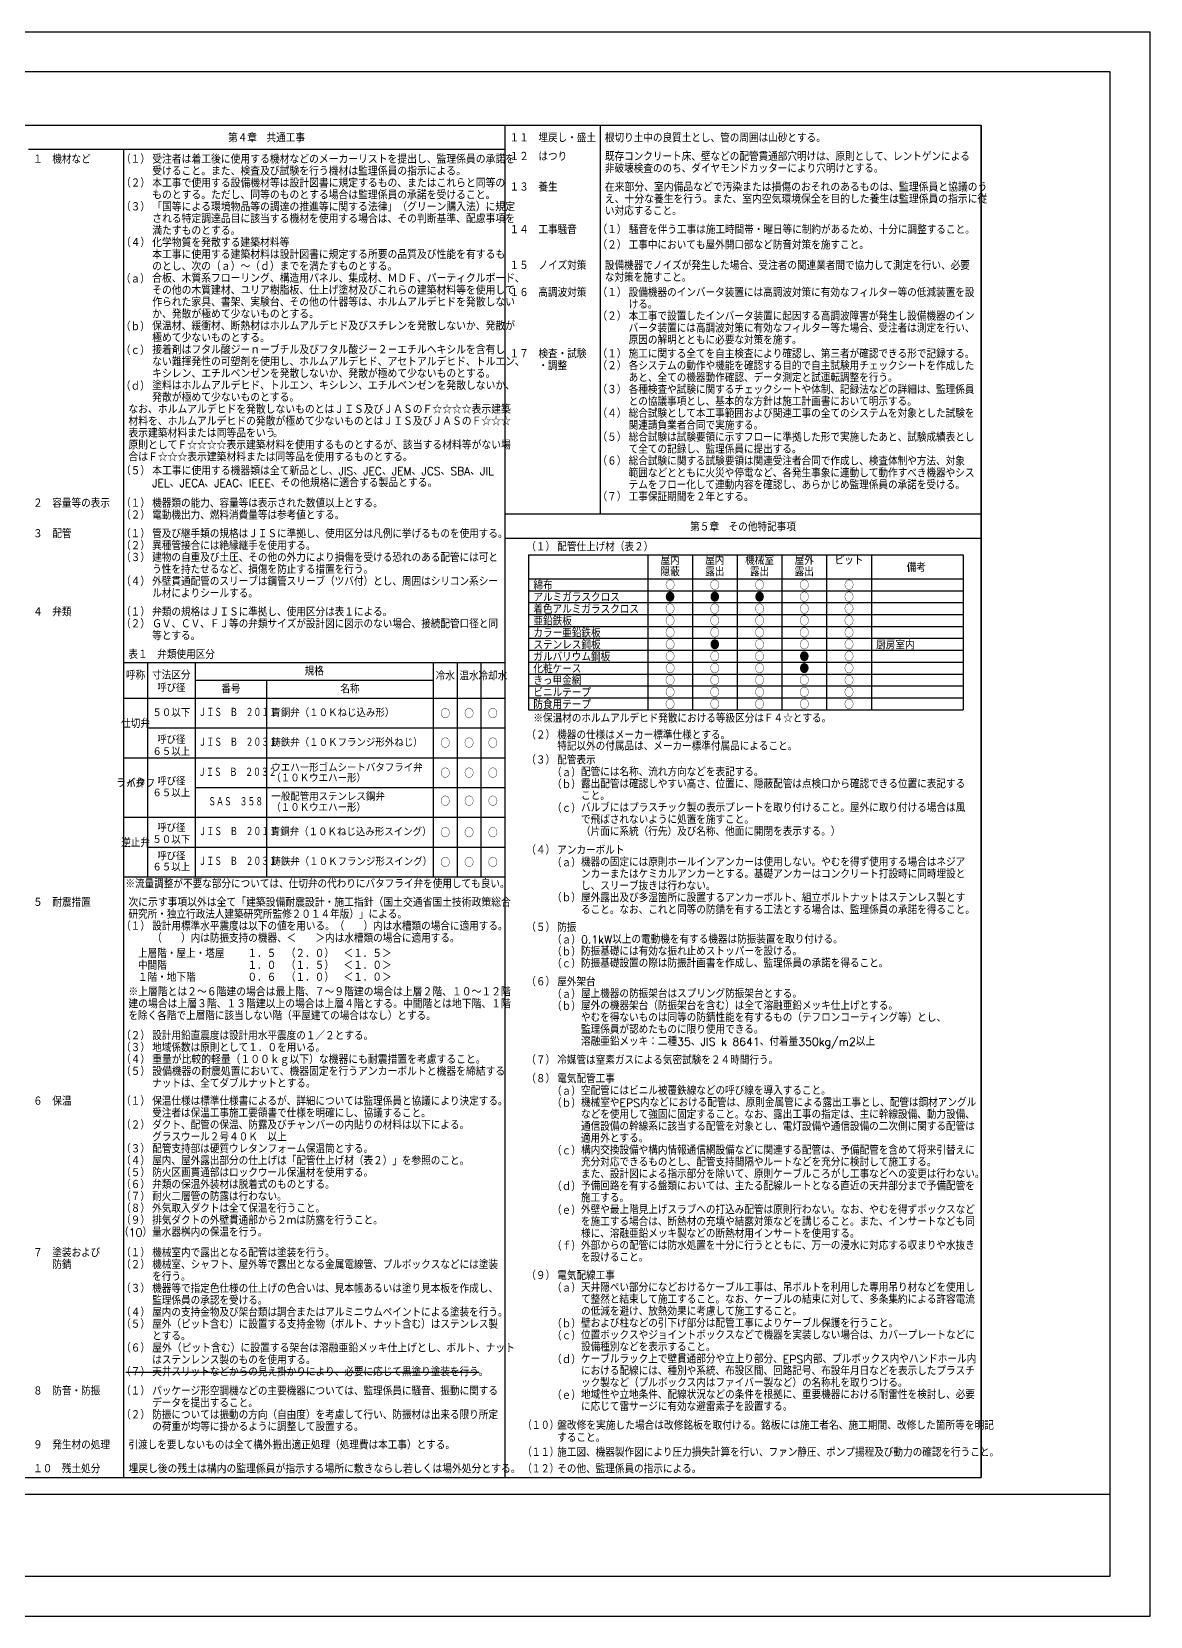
# Model space of a CAD drawing. Header units: millimetres. Extents: x 0 to 42050, y 0 to 29700.
# Drawn here: x 21088 to 42050, y 0 to 29700 of the extents above; entities that cross this region are included whole.
import ezdxf
from ezdxf.enums import TextEntityAlignment as Align

# ---------------------------------------------------------------- set-up
doc = ezdxf.new("R2010")
doc.units = ezdxf.units.MM
doc.header["$LTSCALE"] = 5
doc.header["$MEASUREMENT"] = 0
doc.layers.get('DEFPOINTS').update_dxf_attribs({"color": 200, "linetype": 'CONTINUOUS'})
for name, color, linetype in [('91引出線､表', 7, 'CONTINUOUS'), ('92設備記述', 3, 'CONTINUOUS'), ('枠', 2, 'CONTINUOUS')]:
    doc.layers.add(name, color=color, linetype=linetype)
doc.styles.add('M_STANDARD', font='simplex.shx', dxfattribs={"bigfont": 'extfont2.shx'})
doc.styles.add('M_TATE', font='simplex', dxfattribs={"height": 100, "bigfont": 'bigfont'})

msp = doc.modelspace()

# ---------------------------------------------------------------- linework, layer by layer
at = {"layer": '91引出線､表', "color": 3}
for p, q in [((30400, 19892), (38541, 19892)), ((30400, 19892), (30400, 16991)), ((32632, 19892), (32632, 16991)), ((38541, 19892), (38541, 16991)), ((30400, 19446), (38541, 19446)), ((22811, 17878), (29954, 17878)), ((23257, 17878), (23257, 13860)), ((22811, 17208), (29954, 17208)), ((30400, 16991), (38541, 16991)), ((22811, 16092), (29954, 16092)), ((22811, 14976), (29954, 14976)), ((22811, 13860), (29954, 13860))]:
    msp.add_line(p, q, dxfattribs=at)
at = {"layer": '91引出線､表'}
for p, q in [((33470, 19892), (33470, 16991)), ((34308, 19892), (34308, 16991)), ((35147, 19892), (35147, 16991)), ((35985, 19892), (35985, 16991)), ((36823, 19892), (36823, 16991)), ((30400, 19223), (38541, 19223)), ((30400, 19000), (38541, 19000)), ((30400, 18776), (38541, 18776)), ((30400, 18553), (38541, 18553)), ((30400, 18330), (38541, 18330)), ((24150, 17878), (24150, 13860)), ((28614, 17878), (28614, 13860)), ((29061, 17878), (29061, 13860)), ((29507, 17878), (29507, 13860)), ((30400, 18107), (38541, 18107)), ((30400, 17883), (38541, 17883)), ((24150, 17543), (28614, 17543)), ((25489, 17543), (25489, 13860)), ((30400, 17660), (38541, 17660)), ((30400, 17437), (38541, 17437)), ((24150, 17208), (29954, 17208)), ((30400, 17214), (38541, 17214)), ((23257, 16650), (29954, 16650)), ((24150, 15534), (29954, 15534)), ((23257, 14418), (29954, 14418)), ((24150, 14418), (29954, 14418))]:
    msp.add_line(p, q, dxfattribs=at)
at = {"layer": '91引出線､表', "linetype": 'Continuous'}
msp.add_lwpolyline([(22849, 4576), (29476, 4576)], dxfattribs=at)
at = {"layer": 'DEFPOINTS', "linetype": 'Continuous'}
for p, q in [((0, 29700), (42050, 29700)), ((42050, 0), (42050, 29700)), ((0, 0), (42050, 0))]:
    msp.add_line(p, q, dxfattribs=at)
at = {"layer": 'DEFPOINTS', "color": 5, "linetype": 'Continuous'}
msp.add_lwpolyline([(750, 750), (41300, 750), (41300, 28950), (750, 28950)], close=True, dxfattribs=at)
msp.add_lwpolyline([(750, 2288), (41300, 2288)], dxfattribs=at)
at = {"layer": '枠', "linetype": 'Continuous'}
for p, q in [((3168, 27946), (38882, 27946)), ((21025, 27499), (29954, 27499)), ((29954, 20209), (38882, 20209))]:
    msp.add_line(p, q, dxfattribs=at)
at = {"layer": '枠'}
for p, q in [((29954, 27946), (29954, 2602)), ((31739, 27946), (31739, 20655)), ((38882, 27946), (38882, 2602)), ((22811, 27499), (22811, 2602))]:
    msp.add_line(p, q, dxfattribs=at)
at = {"layer": '枠', "linetype": 'Continuous'}
msp.add_lwpolyline([(3168, 27946), (3168, 2602), (38882, 2602), (38882, 27946)], dxfattribs=at)
at = {"layer": '枠'}
msp.add_lwpolyline([(38882, 20655), (29954, 20655)], dxfattribs=at)

# ---------------------------------------------------------------- texts
at = {"layer": '92設備記述'}
for s, style, p in [('第４章\u3000共通工事', 'M_STANDARD', (25489, 27629)), ('（１）', 'M_STANDARD', (23034, 27229)), ('（２）', 'M_STANDARD', (23034, 26782)), ('（３）', 'M_STANDARD', (23034, 26336)), ('（１）', 'M_STANDARD', (31962, 25911)), ('（４）', 'M_STANDARD', (23034, 25666)), ('（２）', 'M_STANDARD', (31962, 25622)), ('（ａ）', 'M_STANDARD', (23030, 24984)), ('（１）', 'M_STANDARD', (31962, 24730)), ('（２）', 'M_STANDARD', (31962, 24287)), ('（ｂ）', 'M_STANDARD', (23030, 24091)), ('（ｃ）', 'M_STANDARD', (23030, 23645)), ('（１）', 'M_STANDARD', (31962, 23581)), ('（２）', 'M_STANDARD', (31962, 23357)), ('（ｄ）', 'M_STANDARD', (23030, 22975)), ('（３）', 'M_STANDARD', (31962, 22911)), ('（４）', 'M_STANDARD', (31962, 22465)), ('（５）', 'M_STANDARD', (31962, 22018)), ('（６）', 'M_STANDARD', (31962, 21572)), ('（５）', 'M_STANDARD', (23034, 21390)), ('（１）', 'M_STANDARD', (23034, 20782)), ('（７）', 'M_STANDARD', (31962, 20902)), ('（２）', 'M_STANDARD', (23034, 20559)), ('第５章\u3000その他特記事項', 'M_STANDARD', (34418, 20338)), ('（１）', 'M_STANDARD', (23034, 20209)), ('（２）', 'M_STANDARD', (23034, 19986)), ('（３）', 'M_STANDARD', (23034, 19763)), ('（１）', 'M_STANDARD', (30627, 19964)), ('屋内', 'M_STANDARD', (33051, 19710)), ('隠蔽', 'M_STANDARD', (33051, 19497)), ('屋内', 'M_STANDARD', (33889, 19710)), ('露出', 'M_STANDARD', (33889, 19497)), ('機械室', 'M_STANDARD', (34728, 19710)), ('露出', 'M_STANDARD', (34728, 19497)), ('屋外', 'M_STANDARD', (35566, 19710)), ('露出', 'M_STANDARD', (35566, 19497)), ('ピット', 'M_STANDARD', (36404, 19710)), ('備考', 'M_STANDARD', (37665, 19575)), ('（４）', 'M_STANDARD', (23034, 19316)), ('○', 'M_STANDARD', (33051, 19241)), ('○', 'M_STANDARD', (33889, 19241)), ('○', 'M_STANDARD', (34728, 19241)), ('○', 'M_STANDARD', (35566, 19241)), ('○', 'M_STANDARD', (36404, 19241)), ('●', 'M_STANDARD', (33051, 19017)), ('●', 'M_STANDARD', (33889, 19017)), ('●', 'M_STANDARD', (34728, 19017)), ('○', 'M_STANDARD', (35566, 19017)), ('○', 'M_STANDARD', (36404, 19017)), ('（１）', 'M_STANDARD', (23034, 18743)), ('○', 'M_STANDARD', (33051, 18794)), ('○', 'M_STANDARD', (33051, 18571)), ('○', 'M_STANDARD', (33889, 18794)), ('○', 'M_STANDARD', (33889, 18571)), ('○', 'M_STANDARD', (34728, 18794)), ('○', 'M_STANDARD', (34728, 18571)), ('○', 'M_STANDARD', (35566, 18794)), ('○', 'M_STANDARD', (35566, 18571)), ('○', 'M_STANDARD', (36404, 18794)), ('○', 'M_STANDARD', (36404, 18571)), ('（２）', 'M_STANDARD', (23034, 18520)), ('○', 'M_STANDARD', (33051, 18348)), ('○', 'M_STANDARD', (33889, 18348)), ('○', 'M_STANDARD', (34728, 18348)), ('○', 'M_STANDARD', (35566, 18348)), ('○', 'M_STANDARD', (36404, 18348)), ('○', 'M_STANDARD', (33051, 18125)), ('●', 'M_STANDARD', (33889, 18125)), ('○', 'M_STANDARD', (34728, 18125)), ('○', 'M_STANDARD', (35566, 18125)), ('○', 'M_STANDARD', (36404, 18125)), ('○', 'M_STANDARD', (33051, 17901)), ('○', 'M_STANDARD', (33051, 17678)), ('○', 'M_STANDARD', (33889, 17901)), ('○', 'M_STANDARD', (33889, 17678)), ('○', 'M_STANDARD', (34728, 17901)), ('○', 'M_STANDARD', (34728, 17678)), ('●', 'M_STANDARD', (35566, 17901)), ('●', 'M_STANDARD', (35566, 17678)), ('○', 'M_STANDARD', (36404, 17901)), ('○', 'M_STANDARD', (36404, 17678)), ('呼称', 'M_TATE', (23034, 17557)), ('寸法区分', 'M_STANDARD', (23704, 17561)), ('規格', 'M_STANDARD', (26382, 17635)), ('冷水', 'M_TATE', (28838, 17543)), ('温水', 'M_TATE', (29284, 17543)), ('冷却水', 'M_TATE', (29730, 17543)), ('○', 'M_STANDARD', (33051, 17455)), ('○', 'M_STANDARD', (33889, 17455)), ('○', 'M_STANDARD', (34728, 17455)), ('○', 'M_STANDARD', (35566, 17455)), ('○', 'M_STANDARD', (36404, 17455)), ('番号', 'M_STANDARD', (24820, 17300)), ('名称', 'M_STANDARD', (27052, 17300)), ('○', 'M_STANDARD', (33051, 17232)), ('○', 'M_STANDARD', (33889, 17232)), ('○', 'M_STANDARD', (34728, 17232)), ('○', 'M_STANDARD', (35566, 17232)), ('○', 'M_STANDARD', (36404, 17232)), ('○', 'M_STANDARD', (33051, 17008)), ('○', 'M_STANDARD', (33889, 17008)), ('○', 'M_STANDARD', (34728, 17008)), ('○', 'M_STANDARD', (35566, 17008)), ('○', 'M_STANDARD', (36404, 17008)), ('仕切弁', 'M_TATE', (23034, 16650)), ('（２）', 'M_STANDARD', (30627, 16437)), ('（３）', 'M_STANDARD', (30627, 15968)), ('（ａ）', 'M_STANDARD', (31109, 15732)), ('ライ弁', 'M_TATE', (22942, 15534)), ('バタフ', 'M_TATE', (23132, 15534)), ('（ｂ）', 'M_STANDARD', (31109, 15509)), ('（ｃ）', 'M_STANDARD', (31109, 15063)), ('逆止弁', 'M_TATE', (23034, 14418)), ('（４）', 'M_STANDARD', (30627, 14279)), ('（ａ）', 'M_STANDARD', (31109, 14043)), ('（ｂ）', 'M_STANDARD', (31109, 13386)), ('（１）', 'M_STANDARD', (23034, 12854)), ('（５）', 'M_STANDARD', (30627, 12831)), ('（ａ）', 'M_STANDARD', (31109, 12595)), ('（ｂ）', 'M_STANDARD', (31109, 12372)), ('（ｃ）', 'M_STANDARD', (31109, 12149)), ('（６）', 'M_STANDARD', (30627, 11811)), ('（ａ）', 'M_STANDARD', (31109, 11576)), ('（ｂ）', 'M_STANDARD', (31109, 11353)), ('（２）', 'M_STANDARD', (23034, 10802)), ('（３）', 'M_STANDARD', (23034, 10578)), ('（４）', 'M_STANDARD', (23034, 10355)), ('（７）', 'M_STANDARD', (30627, 10345)), ('（５）', 'M_STANDARD', (23034, 10132)), ('（８）', 'M_STANDARD', (30627, 9995)), ('（ａ）', 'M_STANDARD', (31109, 9760)), ('（１）', 'M_STANDARD', (23034, 9574)), ('（ｂ）', 'M_STANDARD', (31109, 9536)), ('（２）', 'M_STANDARD', (23034, 9128)), ('（３）', 'M_STANDARD', (23034, 8681)), ('（４）', 'M_STANDARD', (23034, 8458)), ('（ｃ）', 'M_STANDARD', (31109, 8644)), ('（５）', 'M_STANDARD', (23034, 8235)), ('（６）', 'M_STANDARD', (23034, 8012)), ('（ｄ）', 'M_STANDARD', (31109, 7974)), ('（７）', 'M_STANDARD', (23034, 7788)), ('（８）', 'M_STANDARD', (23034, 7565)), ('（９）', 'M_STANDARD', (23034, 7342)), ('（ｅ）', 'M_STANDARD', (31109, 7528)), ('（10）', 'M_STANDARD', (23034, 7119)), ('（１）', 'M_STANDARD', (23034, 6733)), ('（ｆ）', 'M_STANDARD', (31109, 6858)), ('（２）', 'M_STANDARD', (23034, 6510)), ('（９）', 'M_STANDARD', (30627, 6306)), ('（ａ）', 'M_STANDARD', (31109, 6070)), ('（３）', 'M_STANDARD', (23034, 6063)), ('（４）', 'M_STANDARD', (23034, 5617)), ('（５）', 'M_STANDARD', (23034, 5394)), ('（ｂ）', 'M_STANDARD', (31109, 5401)), ('（６）', 'M_STANDARD', (23034, 4947)), ('（ｃ）', 'M_STANDARD', (31109, 5177)), ('（ｄ）', 'M_STANDARD', (31109, 4731)), ('（７）', 'M_STANDARD', (23034, 4501)), ('（１）', 'M_STANDARD', (23034, 4142)), ('（ｅ）', 'M_STANDARD', (31109, 4061)), ('（２）', 'M_STANDARD', (23034, 3695))]:
    msp.add_text(s, height=150, dxfattribs=dict(at, style=style)).set_placement(p, align=Align.CENTER)
at = {"layer": '92設備記述', "style": 'M_STANDARD'}
for s, p in [('１１\u3000埋戻し・盛土', (30043, 27629)), ('根切り土中の良質土とし、管の周囲は山砂とする。', (31829, 27629)), ('１\u3000機材など', (21114, 27229)), ('１２\u3000はつり', (30043, 27279)), ('既存コンクリート床、壁などの配管貫通部穴明けは、原則として、レントゲンによる', (31829, 27279)), ('非破壊検査ののち、ダイヤモンドカッターにより穴明けとする。', (31829, 27056)), ('１３\u3000養生', (30043, 26706)), ('い対応すること。', (31829, 26259)), ('１４\u3000工事騒音', (30043, 25909)), ('騒音を伴う工事は施工時間帯・曜日等に制約があるため、十分に調整すること。', (32280, 25909)), ('工事中においても屋外開口部など防音対策を施すこと。', (32275, 25622)), ('１５\u3000ノイズ対策', (30043, 25237)), ('設備機器でノイズが発生した場合、受注者の関連業者間で協力して測定を行い、必要', (31829, 25237)), ('な対策を施すこと。', (31829, 25013)), ('１６\u3000高調波対策', (30043, 24730)), ('設備機器のインバータ装置には高調波対策に有効なフィルター等の低減装置を設', (32275, 24730)), ('ける。', (32275, 24507)), ('本工事で設置したインバータ装置に起因する高調波障害が発生し設備機器のイン', (32275, 24287)), ('バータ装置には高調波対策に有効なフィルター等た場合、受注者は測定を行い、', (32275, 24063)), ('原因の解明とともに必要な対策を施す。', (32275, 23840)), ('１７\u3000検査・試験', (30043, 23581)), ('\u3000\u3000\u3000・調整', (30043, 23357)), ('施工に関する全てを自主検査により確認し、第三者が確認できる形で記録する。', (32275, 23581)), ('各システムの動作や機能を確認する目的で自主試験用チェックシートを作成した', (32275, 23357)), ('あと、全ての機器動作確認、データ測定と試運転調整を行う。', (32275, 23134)), ('各種検査や試験に関するチェックシートや体制、記録法などの詳細は、監理係員', (32275, 22911)), ('総合試験として本工事範囲および関連工事の全てのシステムを対象とした試験を', (32275, 22465)), ('との協議事項とし、基本的な方針は施工計画書において明示する。', (32275, 22688)), ('関連請負業者合同で実施する。', (32275, 22241)), ('総合試験は試験要領に示すフローに準拠した形で実施したあと、試験成績表とし', (32275, 22018)), ('総合試験に関する試験要領は関連受注者合同で作成し、検査体制や方法、対象', (32275, 21572)), ('て全ての記録し、監理係員に提出する。', (32275, 21795)), ('範囲などとともに火災や停電など、各発生事象に連動して動作すべき機器やシス', (32275, 21348)), ('テムをフロー化して連動内容を確認し、あらかじめ監理係員の承諾を受ける。', (32275, 21125)), ('２\u3000容量等の表示', (21114, 20782)), ('機器類の能力、容量等は表示された数値以上とする。', (23346, 20782)), ('工事保証期間を２年とする。', (32275, 20902)), ('電動機出力、燃料消費量等は参考値とする。', (23346, 20559)), ('３\u3000配管', (21114, 20209)), ('管及び継手類の規格はＪＩＳに準拠し、使用区分は凡例に挙げるものを使用する。', (23346, 20209)), ('建物の自重及び土圧、その他の外力により損傷を受ける恐れのある配管には可と', (23346, 19763)), ('異種管接合には絶縁継手を使用する。', (23346, 19986)), ('配管仕上げ材（表２）', (30936, 19964)), ('う性を持たせるなど、損傷を防止する措置を行う。', (23346, 19540)), ('外壁貫通配管のスリーブは鋼管スリーブ（ツバ付）とし、周囲はシリコン系シー', (23346, 19316)), ('綿布', (30489, 19241)), ('ル材によりシールする。', (23346, 19093)), ('アルミガラスクロス', (30489, 19017)), ('４\u3000弁類', (21114, 18743)), ('弁類の規格はＪＩＳに準拠し、使用区分は表１による。', (23346, 18743)), ('着色アルミガラスクロス', (30489, 18794)), ('亜鉛鉄板', (30489, 18571)), ('等とする。', (23346, 18297)), ('ＧＶ、ＣＶ、ＦＪ等の弁類サイズが設計図に図示のない場合、接続配管口径と同', (23346, 18520)), ('カラー亜鉛鉄板', (30489, 18348)), ('ステンレス鋼板', (30489, 18125)), ('厨房室内', (36912, 18125)), ('表１\u3000弁類使用区分', (22900, 17946)), ('化粧ケース', (30489, 17678)), ('ガルバリウム鋼板', (30489, 17901)), ('きっ甲金網', (30489, 17455)), ('ビニルテープ', (30489, 17232)), ('防食用テープ', (30489, 17008)), ('※保温材のホルムアルデヒド発散における等級区分はＦ４☆とする。', (30489, 16751)), ('特記以外の付属品は、メーカー標準付属品によること。', (30936, 16229)), ('機器の仕様はメーカー標準仕様とする。', (30936, 16437)), ('配管表示', (30936, 15968)), ('配管には名称、流れ方向などを表記する。', (31382, 15745)), ('露出配管は確認しやすい高さ、位置に、隠蔽配管は点検口から確認できる位置に表記する', (31382, 15521)), ('こと。', (31382, 15298)), ('バルブにはプラスチック製の表示プレートを取り付けること。屋外に取り付ける場合は風', (31382, 15075)), ('で飛ばされないように処置を施すこと。', (31382, 14852)), ('（片面に系統（行先）及び名称、他面に開閉を表示する。）', (31382, 14629)), ('アンカーボルト', (30936, 14279)), ('機器の固定には原則ホールインアンカーは使用しない。やむを得ず使用する場合はネジア', (31382, 14055)), ('ンカーまたはケミカルアンカーとする。基礎アンカーはコンクリート打設時に同時埋設と', (31382, 13832)), ('※流量調整が不要な部分については、仕切弁の代わりにバタフライ弁を使用しても良い。', (22843, 13647)), ('し、スリーブ抜きは行わない。', (31382, 13609)), ('５\u3000耐震措置', (21114, 13300)), ('屋外露出及び多湿箇所に設置するアンカーボルト、組立ボルトナットはステンレス製とす', (31382, 13386)), ('研究所・独立行政法人建築研究所監修２０１４年版）」による。', (22900, 13077)), ('ること。なお、これと同等の防錆を有する工法とする場合は、監理係員の承諾を得ること。', (31382, 13162)), ('設計用標準水平震度は以下の値を用いる。（\u3000\u3000）内は水槽類の場合に適用する。', (23346, 12854)), ('（\u3000\u3000）内は防振支持の機器、＜\u3000\u3000＞内は水槽類の場合に適用する。', (23346, 12629)), ('防振', (30936, 12831)), ('0.1kW以上の電動機を有する機器は防振装置を取り付ける。', (31382, 12608)), ('\u3000上層階・屋上・塔屋', (22900, 12342)), ('１．５\u3000（２．０）\u3000＜１．５＞', (25132, 12342)), ('防振基礎には有効な振れ止めストッパーを設ける。', (31382, 12385)), ('\u3000中間階', (22900, 12119)), ('１．０\u3000（１．５）\u3000＜１．０＞', (25132, 12119)), ('防振基礎設置の際は防振計画書を作成し、監理係員の承諾を得ること。', (31382, 12161)), ('\u3000１階・地下階', (22900, 11896)), ('０．６\u3000（１．０）\u3000＜１．０＞', (25132, 11896)), ('屋外架台', (30936, 11811)), ('屋上機器の防振架台はスプリング防振架台とする。', (31382, 11588)), ('を除く各階で上層階に該当しない階（平屋建ての場合はなし）とする。', (22900, 11176)), ('屋外の機器架台（防振架台を含む）は全て溶融亜鉛メッキ仕上げとする。', (31382, 11365)), ('やむを得ないものは同等の防錆性能を有するもの（テフロンコーティング等）とし、', (31382, 11142)), ('監理係員が認めたものに限り使用できる。', (31382, 10919)), ('地域係数は原則として１．０を用いる。', (23346, 10578)), ('設計用鉛直震度は設計用水平震度の１／２とする。', (23346, 10802)), ('溶融亜鉛メッキ：二種35、JIS k 8641、付着量350kg/m2以上', (31382, 10695)), ('冷媒管は窒素ガスによる気密試験を２４時間行う。', (30936, 10345)), ('電気配管工事', (30936, 9995)), ('ナットは、全てダブルナットとする。', (23346, 9909)), ('空配管にはビニル被覆鉄線などの呼び線を導入すること。', (31382, 9772)), ('６\u3000保温', (21114, 9574)), ('保温仕様は標準仕様書によるが、詳細については監理係員と協議により決定する。', (23346, 9574)), ('受注者は保温工事施工要領書で仕様を明確にし、協議すること。', (23346, 9351)), ('機械室やEPS内などにおける配管は、原則金属管による露出工事とし、配管は鋼材アングル', (31382, 9549)), ('ダクト、配管の保温、防露及びチャンバーの内貼りの材料は以下による。', (23346, 9128)), ('通信設備の幹線系に該当する配管を対象とし、電灯設備や通信設備の二次側に関する配管は', (31382, 9102)), ('などを使用して強固に固定すること。なお、露出工事の指定は、主に幹線設備、動力設備、', (31382, 9326)), ('グラスウール２号４０Ｋ\u3000以上', (23346, 8904)), ('適用外とする。', (31382, 8879)), ('屋内、屋外露出部分の仕上げは「配管仕上げ材（表２）」を参照のこと。', (23346, 8458)), ('配管支持部は硬質ウレタンフォーム保温筒とする。', (23346, 8681)), ('構内交換設備や構内情報通信網設備などに関連する配管は、予備配管を含めて将来引替えに', (31382, 8656)), ('防火区画貫通部はロックウール保温材を使用する。', (23346, 8235)), ('充分対応できるものとし、配管支持間隔やルートなどを充分に検討して施工する。', (31382, 8433)), ('また、設計図による指示部分を除いて、原則ケーブルころがし工事などへの変更は行わない。', (31382, 8210)), ('弁類の保温外装材は脱着式のものとする。', (23346, 8012)), ('予備回路を有する盤類においては、主たる配線ルートとなる直近の天井部分まで予備配管を', (31382, 7986)), ('外気取入ダクトは全て保温を行うこと。', (23346, 7565)), ('耐火二層管の防露は行わない。', (23346, 7788)), ('施工する。', (31382, 7763)), ('排気ダクトの外壁貫通部から２ｍは防露を行うこと。', (23346, 7342)), ('外壁や最上階見上げスラブへの打込み配管は原則行わない。なお、やむを得ずボックスなど', (31382, 7540)), ('を施工する場合は、断熱材の充填や結露対策などを講じること。また、インサートなども同', (31382, 7317)), ('量水器桝内の保温を行う。', (23346, 7119)), ('様に、溶融亜鉛メッキ製などの断熱材用インサートを使用する。', (31382, 7094)), ('７\u3000塗装および', (21114, 6733)), ('機械室内で露出となる配管は塗装を行う。', (23346, 6733)), ('外部からの配管には防水処置を十分に行うとともに、万一の浸水に対応する収まりや水抜き', (31382, 6870)), ('\u3000\u3000防錆', (21114, 6510)), ('機械室、シャフト、屋外等で露出となる金属電線管、プルボックスなどには塗装', (23346, 6510)), ('を設けること。', (31382, 6647)), ('を行う。', (23346, 6287)), ('電気配線工事', (30936, 6306)), ('天井隠ぺい部分になどおけるケーブル工事は、吊ボルトを利用した専用吊り材などを使用し', (31382, 6083)), ('機器等で指定色仕様の仕上げの色合いは、見本帳あるいは塗り見本板を作成し、', (23346, 6063)), ('監理係員の承認を受ける。', (23346, 5840)), ('て整然と結束して施工すること。なお、ケーブルの結束に対して、多条集約による許容電流', (31382, 5860)), ('屋内の支持金物及び架台類は調合またはアルミニウムペイントによる塗装を行う。', (23346, 5617)), ('の低減を避け、放熱効果に考慮して施工すること。', (31382, 5636)), ('屋外（ピット含む）に設置する支持金物（ボルト、ナット含む）はステンレス製', (23346, 5394)), ('位置ボックスやジョイントボックスなどで機器を実装しない場合は、カバープレートなどに', (31382, 5190)), ('壁および柱などの引下げ部分は配管工事によりケーブル保護を行うこと。', (31382, 5413)), ('とする。', (23346, 5171)), ('設備種別などを表示すること。', (31382, 4967)), ('はステンレンス製のものを使用する。', (23346, 4724)), ('ケーブルラック上で壁貫通部分や立上り部分、EPS内部、プルボックス内やハンドホール内', (31382, 4743)), ('天井スリットなどからの見え掛かりにより、必要に応じて黒塗り塗装を行う。', (23346, 4501)), ('における配線には、種別や系統、布設区間、回路記号、布設年月日などを表示したプラスチ', (31382, 4520)), ('ック製など（プルボックス内はファイバー製など）の名称札を取りつける。', (31382, 4297)), ('８\u3000防音・防振', (21114, 4142)), ('パッケージ形空調機などの主要機器については、監理係員に騒音、振動に関する', (23346, 4142)), ('地域性や立地条件、配線状況などの条件を根拠に、重要機器における耐雷性を検討し、必要', (31382, 4074)), ('データを提出すること。', (23346, 3918)), ('防振については振動の方向（自由度）を考慮して行い、防振材は出来る限り所定', (23346, 3695)), ('に応じて雷サージに有効な避雷素子を設置する。', (31382, 3851)), ('の荷重が均等に掛かるように調整して設置する。', (23346, 3472)), ('９\u3000発生材の処理', (21114, 3131)), ('引渡しを要しないものは全て構外搬出適正処理（処理費は本工事）とする。', (22900, 3131)), ('１０\u3000残土処分', (21114, 2684)), ('その他、監理係員の指示による。', (30936, 2683))]:
    msp.add_text(s, height=150, dxfattribs=at).set_placement(p)
for s, width, p in [('受注者は着工後に使用する機材などのメーカーリストを提出し、監理係員の承諾を', 0.98, (23346, 27229)), ('受けること。また、検査及び試験を行う機材は監理係員の指示による。', 0.98, (23346, 27006)), ('本工事で使用する設備機材等は設計図書に規定するもの、またはこれらと同等の', 0.98, (23346, 26782)), ('在来部分、室内備品などで汚染または損傷のおそれのあるものは、監理係員と協議のう', 0.98, (31829, 26706)), ('ものとする。ただし、同等のものとする場合は監理係員の承諾を受けること。', 0.98, (23346, 26559)), ('え、十分な養生を行う。また、室内空気環境保全を目的した養生は監理係員の指示に従', 0.98, (31829, 26482)), ('化学物質を発散する建築材料等', 0.98, (23346, 25666)), ('本工事に使用する建築材料は設計図書に規定する所要の品質及び性能を有するも', 0.98, (23346, 25443)), ('のとし、次の（ａ）～（ｄ）までを満たすものとする。', 0.98, (23346, 25220)), ('合板、木質系フローリング、構造用パネル、集成材、ＭＤＦ、パーティクルボード､', 0.98, (23346, 24997)), ('作られた家具、書架、実験台、その他の什器等は、ホルムアルデヒドを発散しない', 0.98, (23346, 24550)), ('その他の木質建材、ユリア樹脂板、仕上げ塗材及びこれらの建築材料等を使用して', 0.98, (23346, 24773)), ('か、発散が極めて少ないものとする。', 0.98, (23346, 24327)), ('保温材、緩衝材、断熱材はホルムアルデヒド及びスチレンを発散しないか、発散が', 0.98, (23346, 24104)), ('極めて少ないものとする。', 0.98, (23346, 23881)), ('接着剤はフタル酸ジ－ｎ－ブチル及びフタル酸ジ－２－エチルヘキシルを含有し', 0.98, (23346, 23657)), ('ない難揮発性の可塑剤を使用し、ホルムアルデヒド、アセトアルデヒド、トルエン､', 0.98, (23346, 23434)), ('キシレン、エチルベンゼンを発散しないか、発散が極めて少ないものとする。', 0.98, (23346, 23211)), ('発散が極めて少ないものとする。', 0.98, (23346, 22765)), ('塗料はホルムアルデヒド、トルエン、キシレン、エチルベンゼンを発散しないか、', 0.98, (23346, 22988)), ('なお、ホルムアルデヒドを発散しないものとはＪＩＳ及びＪＡＳのＦ☆☆☆☆表示建築', 0.98, (22900, 22541)), ('材料を、ホルムアルデヒドの発散が極めて少ないものとはＪＩＳ及びＪＡＳのＦ☆☆☆', 0.98, (22900, 22318)), ('表示建築材料または同等品をいう', 0.98, (22900, 22095)), ('原則としてＦ☆☆☆☆表示建築材料を使用するものとするが、該当する材料等がない場', 0.98, (22900, 21872)), ('。', 0.98, (25612, 22095)), ('合はＦ☆☆☆表示建築材料または同等品を使用するものとする。', 0.98, (22900, 21648)), ('本工事に使用する機器類は全て新品とし、JIS、JEC、JEM、JCS、SBA、JIL', 0.98, (23346, 21390)), ('JEL、JECA、JEAC、IEEE、その他規格に適合する製品とする。', 0.98, (23346, 21166)), ('次に示す事項以外は全て「建築設備耐震設計・施工指針（国土交通省国土技術政策総合', 0.98, (22900, 13300)), ('※上層階とは２～６階建の場合は最上階、７～９階建の場合は上層２階、１０～１２階', 0.98, (22900, 11623)), ('建の場合は上層３階、１３階建以上の場合は上層４階とする。中間階とは地下階、１階', 0.98, (22900, 11399)), ('重量が比較的軽量（１００ｋｇ以下）な機器にも耐震措置を考慮すること。', 0.98, (23346, 10355)), ('設備機器の耐震処置において、機器固定を行うアンカーボルトと機器を締結する', 0.98, (23346, 10132)), ('屋外（ピット含む）に設置する架台は溶融亜鉛メッキ仕上げとし、ボルト、ナット', 0.98, (23346, 4947)), ('盤改修を実施した場合は改修銘板を取付ける。銘板には施工者名、施工期間、改修した箇所等を明記', 0.97, (30936, 3498)), ('すること。', 0.96, (30936, 3267)), ('施工図、機器製作図により圧力損失計算を行い、ファン静圧、ポンプ揚程及び動力の確認を行うこと。', 0.96, (30936, 2993)), ('埋戻し後の残土は構内の監理係員が指示する場所に敷きならし若しくは場外処分とする。', 0.98, (22900, 2684))]:
    msp.add_text(s, height=150, dxfattribs=dict(at, width=width)).set_placement(p)
for s, height, width, p in [('「国等による環境物品等の調達の推進等に関する法律」（グリーン購入法）に規定', 150, 0.98, (23346, 26411)), ('される特定調達品目に該当する機材を使用する場合は、その判断基準、配慮事項を', 150, 0.98, (23346, 26188)), ('満たすものとする。', 150, 0.98, (23346, 25965)), ('ＪＩＳ\u3000Ｂ\u3000２０１１', 150, 0.7, (24214, 16934)), ('青銅弁（１０Ｋねじ込み形）', 140.62, 0.9, (25579, 16929)), ('ＪＩＳ\u3000Ｂ\u3000２０３１', 150, 0.7, (24214, 16376)), ('鋳鉄弁（１０Ｋフランジ形外ねじ）', 140.62, 0.9, (25579, 16371)), ('ＪＩＳ\u3000Ｂ\u3000２０３２', 150, 0.7, (24207, 15813)), ('ウエハー形ゴムシートバタフライ弁', 140.62, 0.9, (25579, 15900)), ('（１０Ｋウエハー形）', 140.6, 0.9, (25579, 15705)), ('ＳＡＳ\u3000３５８', 150, 0.7, (24396, 15260)), ('一般配管用ステンレス鋼弁', 140.62, 0.9, (25579, 15357)), ('（１０Ｋウエハー形）', 140.6, 0.9, (25579, 15153)), ('ＪＩＳ\u3000Ｂ\u3000２０１１', 150, 0.7, (24214, 14702)), ('青銅弁（１０Ｋねじ込み形スイング）', 140.62, 0.9, (25568, 14697)), ('ＪＩＳ\u3000Ｂ\u3000２０３１', 150, 0.7, (24214, 14144)), ('鋳鉄弁（１０Ｋフランジ形スイング）', 140.62, 0.9, (25579, 14139))]:
    msp.add_text(s, height=height, dxfattribs=dict(at, width=width)).set_placement(p, align=Align.MIDDLE_LEFT)
for s, height, width, p in [('呼び径', 140.6, 0.9, (23704, 17325)), ('５０以下', 140.6, 0.9, (23704, 16859)), ('呼び径', 140.6, 0.9, (23704, 16354)), ('６５以上', 140.6, 0.9, (23704, 16130)), ('６５以上', 140.6, 0.9, (23704, 15356)), ('呼び径', 140.6, 0.9, (23704, 15575)), ('呼び径', 140.6, 0.9, (23704, 14703)), ('５０以下', 140.6, 0.9, (23704, 14481)), ('呼び径', 140.6, 0.9, (23704, 14172)), ('６５以上', 140.6, 0.9, (23704, 13966)), ('（１０）', 150, 0.8, (30627, 3498)), ('（１１）', 150, 0.8, (30627, 2993)), ('（１２）', 150, 0.8, (30627, 2683))]:
    msp.add_text(s, height=height, dxfattribs=dict(at, width=width)).set_placement(p, align=Align.CENTER)
for p in [(28838, 16929), (29284, 16929), (29730, 16929), (28838, 16376), (29284, 16376), (29730, 16376), (28838, 15813), (29284, 15813), (29730, 15813), (28838, 15287), (29284, 15287), (29730, 15287), (28838, 14697), (29284, 14697), (29730, 14697), (28838, 14139), (29284, 14139), (29730, 14139)]:
    msp.add_text('○', height=150, dxfattribs=at).set_placement(p, align=Align.MIDDLE)

doc.saveas('drawing.dxf')
